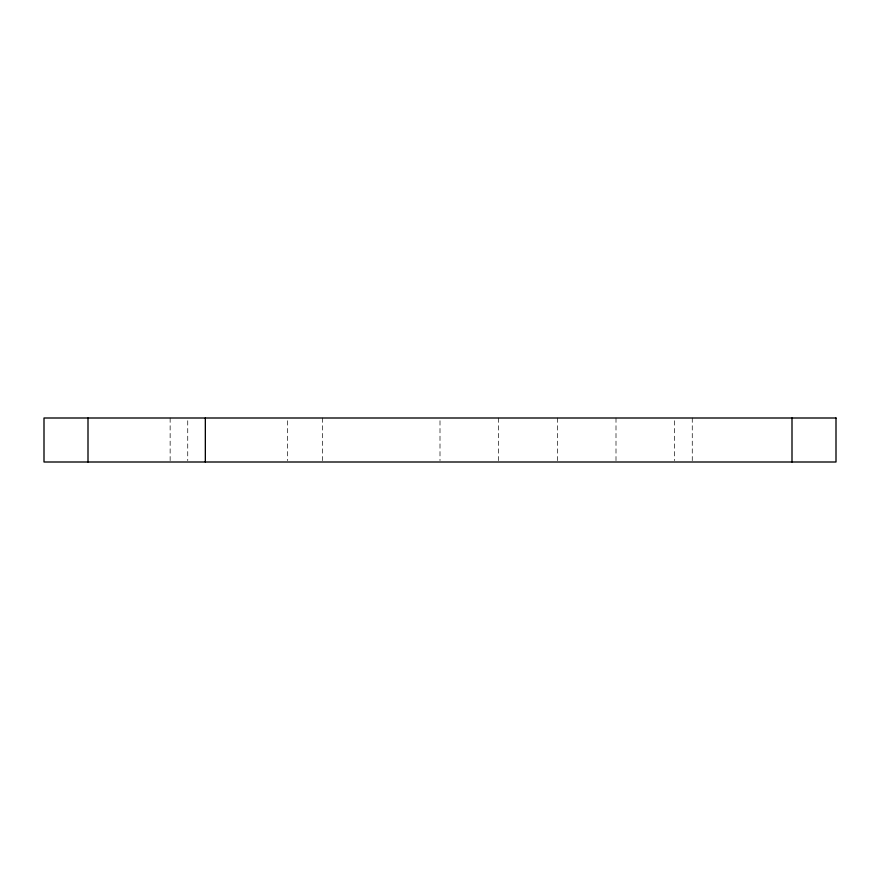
<?xml version="1.0" encoding="UTF-8"?>
<svg xmlns="http://www.w3.org/2000/svg" width="880" height="880" viewBox="0 0 880 880"><rect width="100%" height="100%" fill="white"/><g stroke="black" fill="none" stroke-linecap="round" stroke-linejoin="round"><path stroke-width="0.66" stroke-dasharray="4.4 3.3" d="M692.263 418L692.263 460.625M674.663 420.75L674.663 460.625M616 418L616 460.625M557.337 418L557.337 460.625M498.663 418L498.663 460.625M440 420.75L440 460.625M322.663 418L322.663 460.625M287.463 420.75L287.463 460.625M187.737 420.75L187.737 460.625M170.137 418L170.137 460.625"/><path stroke-width="1.32" d="M792 418L792 462M205.337 418L205.337 462M88 418L88 462M836 418L44 418L44 462L836 462L836 418"/></g></svg>
